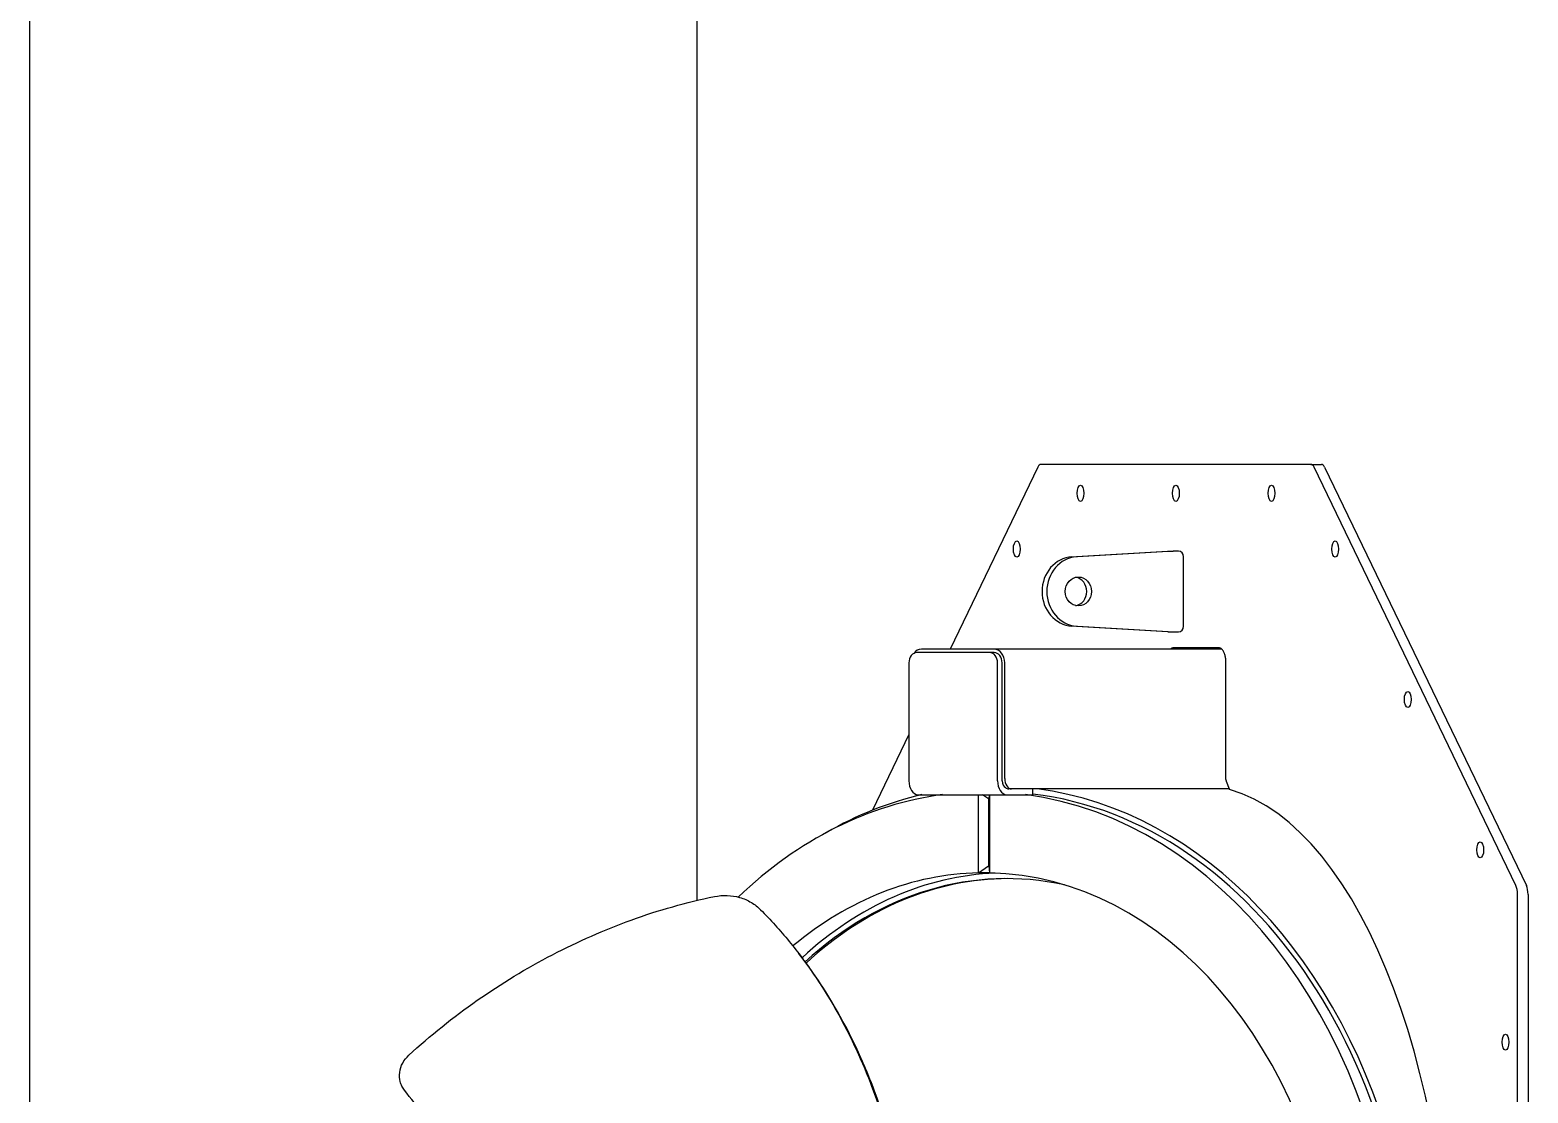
# Model space of a CAD drawing. Header units: millimetres. Extents: x -360063 to 84100, y -179792 to 59400.
# Drawn here: x 70516 to 73109, y 42500 to 44340 of the extents above; entities that cross this region are included whole.
import ezdxf

# ---------------------------------------------------------------- set-up
doc = ezdxf.new("R2010")
doc.units = ezdxf.units.MM
doc.header["$LTSCALE"] = 100
doc.layers.add('Visible', color=7, linetype='Continuous', lineweight=25)

msp = doc.modelspace()

# ---------------------------------------------------------------- linework, layer by layer
at = {"layer": 'Visible'}
for p, q in [((70516.47, 40667.89), (70516.47, 52387.89)), ((71670.85, 42833.21), (71670.85, 52387.89)), ((72260.73, 43583.08), (72108.89, 43268.19)), ((72733.27, 43587.89), (72266.11, 43587.89)), ((72733.27, 43587.89), (72751.48, 43587.89)), ((73087.89, 42858.86), (72738.65, 43583.08)), ((72756.86, 43583.08), (73106.11, 42858.86)), ((72319.53, 43427.8), (72486.44, 43437.89)), ((72494.71, 43437.89), (72327.8, 43427.8)), ((72486.44, 43437.89), (72494.71, 43437.89)), ((72503.81, 43437.89), (72494.71, 43437.89)), ((72512.92, 43307.89), (72512.92, 43427.89)), ((72486.44, 43297.89), (72319.53, 43307.98)), ((72327.8, 43307.98), (72494.71, 43297.89)), ((72486.44, 43297.89), (72494.71, 43297.89)), ((72494.71, 43297.89), (72503.81, 43297.89)), ((72574.47, 43270.19), (72494.9, 43270.19)), ((72037.6, 43244.19), (72037.6, 43040.19)), ((72177.34, 43262.19), (72051.27, 43262.19)), ((72185.15, 43268.19), (72059.08, 43268.19)), ((72185.15, 43262.19), (72177.34, 43262.19)), ((72579, 43268.19), (72185.15, 43268.19)), ((72191.01, 43040.19), (72191.01, 43244.19)), ((72198.82, 43044.19), (72198.82, 43244.19)), ((72203.37, 43044.19), (72203.37, 43244.19)), ((72586.24, 43042.27), (72586.24, 43244.19)), ((72037.6, 43120.38), (71974.35, 42989.22)), ((72198.82, 43040.19), (72198.82, 43044.19)), ((72586.66, 43039.59), (72591.58, 43026.35)), ((72053.22, 43016.19), (72206.62, 43016.19)), ((72158.16, 42880.79), (72158.16, 43016.19)), ((72175.08, 43008.89), (72164.71, 43016.19)), ((72176.64, 43016.19), (72175.84, 43008.89)), ((72177.15, 43016.19), (72177.15, 42880.79)), ((72206.62, 43016.19), (72250.86, 43016.19)), ((72215.08, 43026.19), (72210.53, 43026.19)), ((72591.64, 43026.19), (72215.08, 43026.19)), ((72250.86, 43016.19), (72251.82, 43016.19)), ((72251.82, 43016.19), (72251.82, 43026.19)), ((72175.84, 43008.89), (72175.08, 43008.89)), ((72175.08, 43008.89), (72175.08, 42892.89)), ((72175.84, 42892.89), (72175.84, 43008.89)), ((72158.16, 42880.79), (72175.08, 42892.89)), ((72177.15, 42880.79), (72158.16, 42880.79)), ((72175.08, 42892.89), (72175.84, 42892.89)), ((72175.84, 42892.89), (72177.15, 42880.79)), ((73090.78, 41532.11), (73090.78, 42843.68)), ((73108.99, 42843.68), (73108.99, 41532.11)), ((71850.49, 42736.63), (71846.55, 42741.78)), ((71168.4, 42499.76), (71164.44, 42504.91))]:
    msp.add_line(p, q, dxfattribs=at)
for centre, major_axis, ratio, start_param, end_param in [((72266.11, 43567.89), (0, 20), 0.4133495, 0, 0.7086263), ((72733.27, 43567.89), (0, 20), 0.4133495, 5.574559, 6.2831853), ((72751.48, 43567.89), (0, 20), 0.4133495, 5.574559, 6.2831853), ((72322.54, 43367.89), (0, -60), 0.9105725, 3.196588, 6.22819), ((72330.8, 43367.89), (0, 60), 0.9105725, 0.0549953, 3.0865973), ((72503.81, 43427.89), (0, 10), 0.9105725, 4.712389, 6.2831853), ((72322.54, 43367.89), (0, 25), 0.9105725, 3.3241834, 6.1005946), ((72503.81, 43307.89), (0, -10), 0.9105725, 0, 1.5707963), ((72051.27, 43244.19), (0, 18), 0.7594464, 0, 1.5707963), ((72059.08, 43244.19), (0, 24), 0.7594464, 0, 0.8108563), ((72177.34, 43244.19), (0, 18), 0.7594464, 4.712389, 6.2831853), ((72185.15, 43244.19), (0, 24), 0.7594464, 4.712389, 6.2831853), ((72185.15, 43244.19), (0, 18), 0.7594464, 4.712389, 6.2831853), ((72053.22, 43040.19), (0, -24), 0.6505699, 4.712389, 6.2831853), ((72206.62, 43040.19), (0, -24), 0.6505699, 4.712389, 6.2831853), ((72206.62, 43040.19), (0, -12), 0.6505699, 4.712389, 6.0387117), ((72215.08, 43044.19), (0, -18), 0.6505699, 4.712389, 6.2831853), ((72167.65, 42067.89), (0, -953), 0.7594464, 5.3171954, 9.3254497), ((72167.65, 42067.89), (0, 953), 0.7594464, 0.0993283, 0.6281764), ((72187.17, 42067.89), (0, 963), 0.7594464, 2.7295941, 6.1843745), ((72187.17, 42067.89), (0, 963), 0.7594464, 0.1749343, 0.4119985), ((72187.17, 42067.89), (0, -953), 0.7594464, 0, 3.0521405), ((72210.53, 43044.19), (0, -18), 0.6505699, 5.765699, 6.2831853), ((72536.61, 42067.89), (0, -965), 0.4559831, 6.2790332, 9.2971625), ((72167.65, 42067.89), (0, 813), 0.7594464, 2.0266762, 6.2678095), ((72167.65, 42067.89), (0, 813), 0.7594464, 0.0153758, 0.5655972), ((72206.69, 42067.89), (0, 813), 0.7594464, 0.0316155, 0.6107921), ((72206.69, 42067.89), (0, 803), 0.7594464, 6.1186775, 6.8918499), ((72175.78, 42067.89), (1146.34, 0), 0.7092117, 1.5861704, 1.5861721), ((72175.78, 42067.89), (0, 813), 0.1088765, 6.2678095, 6.2678112), ((72210.59, 42067.89), (0, 803), 0.7594464, 0.0032004, 0.6133093), ((73082.51, 42843.68), (0, 20), 0.4133495, 4.712389, 5.574559), ((73100.73, 42843.68), (0, -20), 0.4133495, 1.5707963, 2.4329664)]:
    msp.add_ellipse(centre, major_axis=major_axis, ratio=ratio, start_param=start_param, end_param=end_param, dxfattribs=at)
for centre, major_axis, ratio in [((72334.35, 43537.89), (0, -14), 0.4133495), ((72499.69, 43537.89), (0, -14), 0.4133495), ((72665.03, 43537.89), (0, -14), 0.4133495), ((72224.12, 43441.29), (0, -14), 0.4133495), ((72775.26, 43441.29), (0, -14), 0.4133495), ((72330.8, 43367.89), (0, 25), 0.9105725), ((72900.8, 43180.98), (0, -14), 0.4133495), ((73026.33, 42920.66), (0, -14), 0.4133495), ((73070.11, 42587.89), (0, -14), 0.4133495)]:
    msp.add_ellipse(centre, major_axis=major_axis, ratio=ratio, dxfattribs=at)
for points, knots in [([(72494.9, 43270.19), (72494.39, 43270.19), (72493.37, 43270.05), (72492.12, 43269.5), (72491.12, 43268.84), (72490.63, 43268.43), (72490.38, 43268.19)], [0, 0, 0, 0, 0.17916646, 0.35833292, 0.44791614, 0.54379664, 0.54379664, 0.54379664, 0.54379664]), ([(72508.59, 43268.19), (72508.84, 43268.43), (72509.33, 43268.84), (72510.33, 43269.5), (72511.59, 43270.05), (72512.61, 43270.19), (72513.12, 43270.19)], [-5.10968887, -5.10968887, -5.10968887, -5.10968887, -5.03963822, -4.97418837, -4.84328867, -4.71238898, -4.71238898, -4.71238898, -4.71238898]), ([(72586.24, 43244.19), (72586.24, 43245.34), (72586.17, 43247.62), (72585.92, 43250.43), (72585.54, 43253.16), (72585.14, 43255.27), (72584.53, 43257.78), (72583.95, 43259.67), (72583.13, 43261.86), (72582.4, 43263.46), (72581.41, 43265.25), (72580.56, 43266.5), (72579.43, 43267.83), (72578.48, 43268.69), (72577.25, 43269.5), (72576, 43270.05), (72574.98, 43270.19), (72574.47, 43270.19)], [-6.2831853, -6.2831853, -6.2831853, -6.2831853, -6.1522856, -6.0213859, -5.9559361, -5.8250364, -5.7595865, -5.6286868, -5.563237, -5.4323373, -5.3668874, -5.2359878, -5.1705379, -5.0396382, -4.9741884, -4.8432887, -4.712389, -4.712389, -4.712389, -4.712389]), ([(72586.24, 43042.27), (72586.24, 43041.78), (72586.28, 43041.29), (72586.42, 43040.38), (72586.53, 43039.96), (72586.66, 43039.59)], [-0.14621765, -0.14621765, -0.14621765, -0.14621765, -0.07310882, -0.07310882, 0, 0, 0, 0]), ([(72591.58, 43026.35), (72591.71, 43025.99), (72591.87, 43025.69), (72592.22, 43025.25), (72592.42, 43025.1), (72592.62, 43025.04)], [-0.1447624, -0.1447624, -0.1447624, -0.1447624, -0.0723812, -0.0723812, 0, 0, 0, 0]), ([(71172.09, 42565.15), (71209.19, 42599.24), (71248.82, 42631), (71332.23, 42689.35), (71375.68, 42715.74), (71465.13, 42762.32), (71510.66, 42782.38), (71604.63, 42816.41), (71652.67, 42830.07), (71701.03, 42839.8)], [-30.4868581, -30.4868581, -30.4868581, -30.4868581, -22.8372911, -22.8372911, -15.217433, -15.217433, -7.6862592, -7.6862592, -0.0000044, -0.0000044, -0.0000044, -0.0000044]), ([(71701.03, 42839.8), (71708.4, 42841.28), (71715.83, 42841.91), (71730.48, 42841.43), (71737.66, 42840.32), (71751.76, 42836.32), (71758.6, 42833.36), (71770.74, 42826.06), (71776.07, 42821.88), (71780.84, 42817.08)], [-4.6829383, -4.6829383, -4.6829383, -4.6829383, -3.5115004, -3.5115004, -2.342014, -2.342014, -1.1208984, -1.1208984, -0.0000014, -0.0000014, -0.0000014, -0.0000014]), ([(71780.84, 42817.08), (71798.09, 42799.7), (71814.56, 42781.44), (71845.89, 42743.26), (71860.75, 42723.33), (71904.35, 42658.92), (71929.87, 42612.43), (71962.74, 42538.41), (71972.55, 42513.71), (71994.95, 42450.35), (72006.27, 42411.47), (72019.7, 42353.3), (72023.52, 42334.51), (72026.9, 42315.33)], [-32.9923571, -32.9923571, -32.9923571, -32.9923571, -28.9563002, -28.9563002, -24.9303411, -24.9303411, -16.4388279, -16.4388279, -12.3175117, -12.3175117, -6.1306708, -6.1306708, -3.1968509, -3.1968509, -3.1968509, -3.1968509]), ([(72029.77, 42316.65), (72026.58, 42334.14), (72023.02, 42351.34), (72009.78, 42408.23), (71998.23, 42447.53), (71975.41, 42511.46), (71965.42, 42536.36), (71932.33, 42610.1), (71906.97, 42655.97), (71868.8, 42712.04), (71859.8, 42724.49), (71850.49, 42736.63)], [-29.656992, -29.656992, -29.656992, -29.656992, -26.9629253, -26.9629253, -20.6665998, -20.6665998, -16.4756607, -16.4756607, -7.987664, -7.987664, -5.4897937, -5.4897937, -5.4897937, -5.4897937]), ([(71164.59, 42504.72), (71162.92, 42506.87), (71161.47, 42509.18), (71158.99, 42514.15), (71157.99, 42516.82), (71155.94, 42524.72), (71155.61, 42530.1), (71156.99, 42541.07), (71158.78, 42546.57), (71164.24, 42556.67), (71167.81, 42561.22), (71172.09, 42565.15)], [-3.5947931, -3.5947931, -3.5947931, -3.5947931, -3.1470307, -3.1470307, -2.6765073, -2.6765073, -1.7978568, -1.7978568, -0.8833702, -0.8833702, -0.000001, -0.000001, -0.000001, -0.000001]), ([(71635.33, 42140.99), (71605.61, 42155.13), (71576.47, 42170.16), (71519.16, 42201.95), (71491.52, 42218.41), (71431.61, 42256.75), (71400.57, 42278.4), (71351.11, 42316.21), (71332.08, 42331.67), (71286.35, 42371.29), (71260.21, 42396.22), (71210.37, 42448.68), (71186.76, 42476.16), (71164.59, 42504.72)], [-31.9460867, -31.9460867, -31.9460867, -31.9460867, -26.9228906, -26.9228906, -21.9007821, -21.9007821, -15.8246273, -15.8246273, -11.8513934, -11.8513934, -5.9387194, -5.9387194, -0.000001, -0.000001, -0.000001, -0.000001])]:
    msp.add_open_spline(points, degree=3, knots=knots, dxfattribs=at)

doc.saveas('drawing.dxf')
